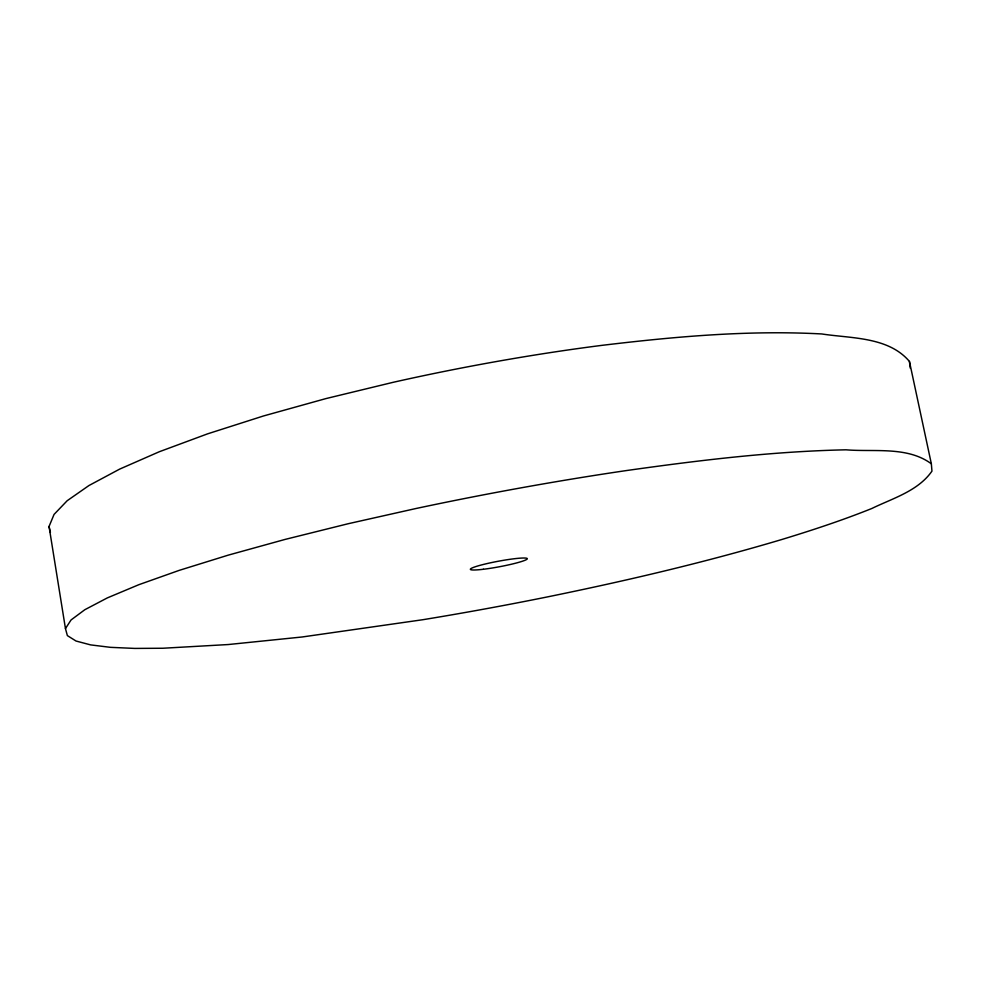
<?xml version="1.0" encoding="UTF-8"?>
<svg xmlns="http://www.w3.org/2000/svg" width="981" height="981" viewBox="0 0 981 981"><rect width="100%" height="100%" fill="white"/><g stroke="black" fill="none" stroke-linecap="round" stroke-linejoin="round"><path stroke-width="1.47" d="M49.05 526.478L54.053 514.424L67.186 500.715L88.952 485.534L119.67 469.102L159.314 451.738L207.518 433.872L263.448 415.981L325.827 398.617L392.964 382.357A377.636 60.859 -10.7 0 1 601.978 345.349C674.854 336.618 748.344 329.984 821.796 333.957C851.312 338.519 888.332 336.606 909.424 361.425L931.349 463.792L931.95 471.138C918.02 491.113 892.771 498.274 871.827 508.489C842.25 520.359 811.974 530.316 781.501 539.599C704.542 562.493 626.295 580.801 547.643 596.865A310.634 27.75 -10.6 0 1 422.713 619.734L302.123 636.988L228.119 644.554L162.871 648.245L134.777 648.416L110.473 647.337L90.644 644.897L76.015 641.022L67.37 635.602L65.457 628.588L49.05 526.478L50.436 532.389M65.457 628.588L71.061 619.955L84.844 609.704L107.321 597.907L138.799 584.713L179.253 570.353L228.266 555.136L285.005 539.44L348.169 523.731L416.03 508.501A380.076 41.545 -10.6 0 1 626.491 470.549C699.294 460.285 772.452 451.358 846.039 449.813C874.096 452.155 907.302 446.036 931.349 463.792M909.424 361.425L910.258 368.108M483.363 569.274A29.038 2.82 -10.6 0 0 527.275 558.863A29.038 2.82 -10.6 0 0 485.656 563.903A29.038 2.82 -10.6 0 0 483.363 569.274"/></g></svg>
